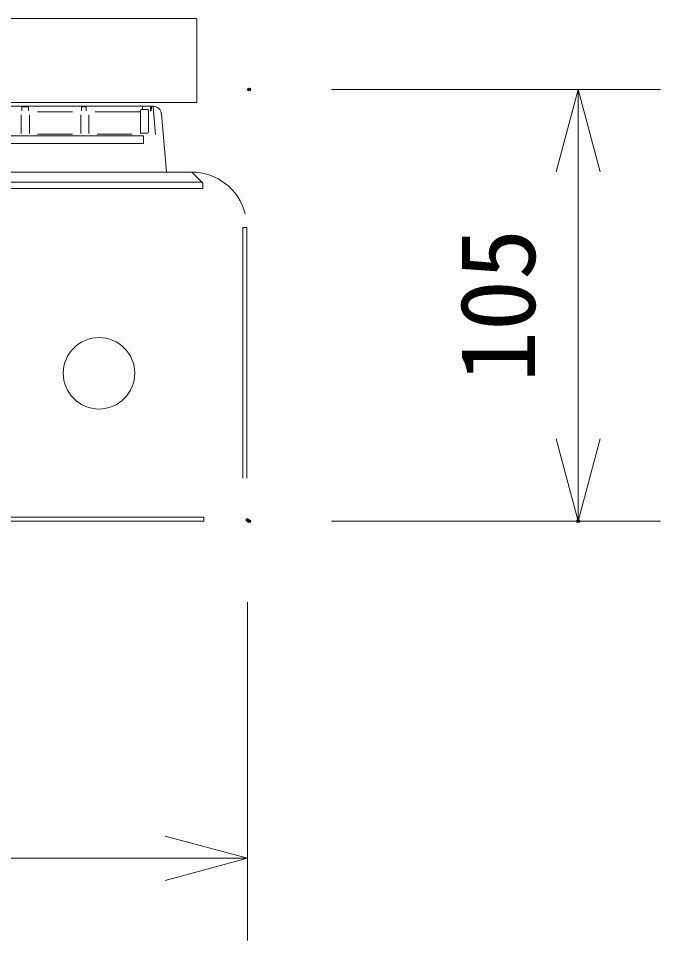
# Model space of a CAD drawing. Units: millimetres, scale not verified. Extents: x -63 to 62, y -56 to 57.
# Drawn here: x -12.89 to 2.72, y 1.02 to 23.45 of the extents above; entities that cross this region are included whole.
import ezdxf
from ezdxf.enums import TextEntityAlignment as Align

# ---------------------------------------------------------------- set-up
doc = ezdxf.new("R2010")
doc.units = ezdxf.units.MM
doc.header["$LTSCALE"] = 0.125
doc.header["$PDMODE"] = 32
doc.header["$PDSIZE"] = 0.0625
for name, color, linetype, lineweight in [('0-0_0', 7, 'Continuous', 9), ('0-3_GAIKEI', 7, 'Continuous', 18), ('0-6_SUNPO', 7, 'Continuous', 9), ('0-8_S1', 1, 'Continuous', 18)]:
    doc.layers.add(name, color=color, linetype=linetype, lineweight=lineweight)
doc.layers.add('0-5_DEFPOINTS', color=7, linetype='Continuous')
doc.styles.add('ＭＳ ゴシック', font='')
doc.styles.get('ＭＳ ゴシック').set_extended_font_data('MS Gothic')

# ---------------------------------------------------------------- blocks, each defined once
blk = doc.blocks.new('_OPEN30')
at = {"layer": '0-0_0'}
blk.add_line((0, 0), (-1, 0), dxfattribs=at)
blk.add_lwpolyline([(-1, 0.26795), (0, 0), (-1, -0.26795)], dxfattribs=at)
blk = doc.blocks.new('D7')
at = {"layer": '0-5_DEFPOINTS'}
for p in [(-12.7925, 20.744), (-12.7925, 10.244), (-4.7925, 10.244)]:
    blk.add_point(p, dxfattribs=at)
at = {"layer": '0-6_SUNPO'}
for p, q in [((-10.7925, 20.744), (-2.7925, 20.744)), ((-4.7925, 18.744), (-4.7925, 12.244)), ((-10.7925, 10.244), (-2.7925, 10.244))]:
    blk.add_line(p, q, dxfattribs=at)
at = {"layer": '0-6_SUNPO', "xscale": 2, "yscale": 2}
for p, rotation in [((-4.7925, 20.744), 90), ((-4.7925, 10.244), 270)]:
    blk.add_blockref('_OPEN30', p, dxfattribs=dict(at, rotation=rotation))
at = {"layer": '0-6_SUNPO', "style": 'ＭＳ ゴシック'}
blk.add_text('105', height=1.833, rotation=90, dxfattribs=at).set_placement((-5.2925, 13.619), align=Align.BOTTOM_LEFT)
blk = doc.blocks.new('D6')
at = {"layer": '0-5_DEFPOINTS'}
for p in [(-47.7359, 10.2743), (-12.8359, 10.2743), (-47.7359, 2.0433)]:
    blk.add_point(p, dxfattribs=at)
at = {"layer": '0-6_SUNPO'}
for p, q in [((-47.7359, 8.2743), (-47.7359, 0.0433)), ((-12.8359, 8.2743), (-12.8359, 0.0433)), ((-14.8359, 2.0433), (-45.7359, 2.0433))]:
    blk.add_line(p, q, dxfattribs=at)
at = {"layer": '0-6_SUNPO', "xscale": 2, "yscale": 2, "rotation": 180}
blk.add_blockref('_OPEN30', (-47.7359, 2.0433), dxfattribs=at)
at = {"layer": '0-6_SUNPO', "xscale": 2, "yscale": 2}
blk.add_blockref('_OPEN30', (-12.8359, 2.0433), dxfattribs=at)
at = {"layer": '0-6_SUNPO', "style": 'ＭＳ ゴシック'}
blk.add_text('349', height=1.833, dxfattribs=at).set_placement((-32.1609, 2.5433), align=Align.BOTTOM_LEFT)

msp = doc.modelspace()

# ---------------------------------------------------------------- linework, layer by layer
at = {"layer": '0-3_GAIKEI', "color": 1}
for p, q in [((-17.7743, 21.3103), (-9.6127, 21.3103)), ((-17.6055, 21.4033), (-8.5473, 21.4033)), ((-12.8014, 21.3103), (-12.8014, 21.203)), ((-12.6415, 21.203), (-12.6415, 21.3103)), ((-11.3528, 21.3103), (-11.3528, 21.203)), ((-9.8728, 21.3103), (-9.8728, 21.291)), ((-12.8214, 21.1034), (-12.8214, 20.6457)), ((-12.8014, 21.2954), (-12.6415, 21.2954)), ((-12.6216, 20.6457), (-12.6216, 21.1034)), ((-11.5726, 21.1762), (-12.4217, 21.1762)), ((-12.4217, 21.176), (-12.4217, 21.1762)), ((-11.5726, 21.176), (-11.5726, 21.1762)), ((-11.3727, 21.1034), (-11.3727, 20.6457)), ((-11.2436, 21.2954), (-11.3528, 21.2954)), ((-11.2402, 21.2002), (-11.2436, 21.2954)), ((-11.1729, 20.6457), (-11.1729, 21.1004)), ((-9.9241, 21.1735), (-11.0196, 21.1735)), ((-11.0196, 21.1734), (-11.0196, 21.1735)), ((-9.9241, 21.2104), (-9.9241, 20.6457)), ((-9.7443, 21.2304), (-9.9041, 21.2304)), ((-9.875, 21.2304), (-9.8728, 21.291)), ((-9.7243, 20.672), (-9.7243, 21.2104)), ((-9.6731, 21.291), (-9.6767, 21.1903)), ((-9.6537, 21.2954), (-9.657, 21.2002)), ((-9.6115, 21.2954), (-9.5531, 20.6278)), ((-9.9041, 20.6608), (-9.7443, 20.6608)), ((-9.8484, 20.5907), (-17.8597, 20.5907)), ((-11.5726, 20.6291), (-12.4217, 20.6291)), ((-12.4217, 20.6289), (-12.4217, 20.6291)), ((-11.5726, 20.6289), (-11.5726, 20.6291)), ((-10.1239, 20.6291), (-10.9731, 20.6291)), ((-10.9731, 20.6289), (-10.9731, 20.6291)), ((-10.1239, 20.6289), (-10.1239, 20.6291)), ((-9.8484, 20.4098), (-9.8484, 20.5907)), ((-9.8484, 20.4098), (-17.8755, 20.4098)), ((-8.4325, 19.464), (-8.6654, 19.6969)), ((-8.4056, 19.3122), (-41.1244, 19.3122)), ((-8.4325, 19.464), (-40.1185, 19.464)), ((-8.4325, 19.464), (-8.4056, 19.4371)), ((-8.4056, 19.3122), (-8.4056, 19.4371)), ((-7.3316, 18.3631), (-7.4315, 18.3631)), ((-7.4315, 18.3631), (-7.4315, 12.2689)), ((-8.3806, 11.3198), (-41.1494, 11.3198)), ((-8.3806, 11.3198), (-8.3806, 11.2199))]:
    msp.add_line(p, q, dxfattribs=at)
at = {"layer": '0-3_GAIKEI'}
for p, q in [((-9.4136, 21.1279), (-9.2897, 19.7118)), ((-8.6803, 19.7118), (-23.2694, 19.7118)), ((-7.3316, 18.3631), (-7.3316, 12.2689)), ((-8.3806, 11.2199), (-41.1494, 11.2199))]:
    msp.add_line(p, q, dxfattribs=at)
at = {"layer": '0-3_GAIKEI', "color": 1}
msp.add_circle((-10.9288, 14.8171), 0.8692, dxfattribs=at)
for centre, start, end in [((-9.6532, 21.2903), 90, 178), ((-9.9041, 21.2104), 90, 180), ((-9.7443, 21.2104), 0, 90)]:
    msp.add_arc(centre, 0.02, start, end, dxfattribs=at)
at = {"layer": '0-3_GAIKEI'}
for centre, radius, start, end in [((-9.6127, 21.1105), 0.1998, 5, 89.2687), ((-8.6803, 18.3631), 1.3487, 14.18699, 90.00001)]:
    msp.add_arc(centre, radius, start, end, dxfattribs=at)
at = {"layer": '0-8_S1'}
for q in [(-35.886, 23.4476), (-8.5473, 21.4033)]:
    msp.add_line((-8.5473, 23.4476), q, dxfattribs=at)

# ---------------------------------------------------------------- block references
at = {"layer": '0-6_SUNPO'}
for name in ['D7', 'D6']:
    msp.add_blockref(name, (5.5143, 0.9759), dxfattribs=at)

doc.saveas('drawing.dxf')
